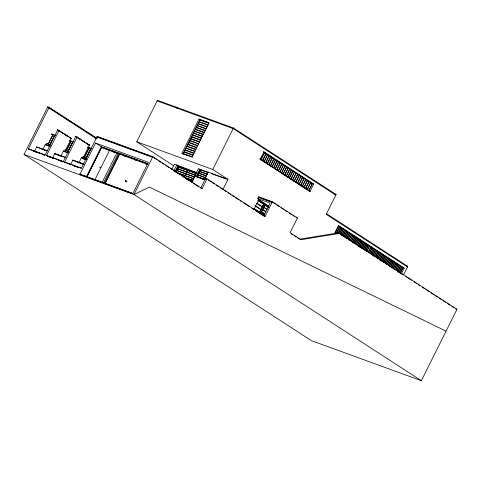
<?xml version="1.0" encoding="UTF-8"?>
<svg xmlns="http://www.w3.org/2000/svg" width="481" height="481" viewBox="0 0 481 481"><rect width="100%" height="100%" fill="white"/><g stroke="black" fill="none" stroke-linecap="round" stroke-linejoin="round"><path stroke-width="0.72" d="M339.748 233.375L301.01 239.706L299.633 239.207L338.371 232.876L339.748 233.375L456.95 309.301L421.356 380.699L311.423 340.644L24.05 154.479L47.799 106.836L49.176 107.341L97.09 138.378M49.176 107.341L28.355 148.882L45.154 155.026L57.63 130.014M34.71 151.064L36.664 146.921L47.114 150.727M50.126 146.188L45.22 144.474L50.096 146.248M42.977 149.182L45.298 144.522M48.244 143.885L52.808 134.734M48.431 143.951L52.994 134.8M49.916 144.498L54.479 135.341M57.486 129.864L71.489 138.576L59.043 130.429L57.486 129.864L60.708 132.004M75.721 136.604L63.245 161.622L46.531 155.531L59.043 130.429M52.465 158.327L54.756 153.517L65.903 157.576M68.218 152.778L63.312 151.064L68.272 152.892M61.069 155.772L63.396 151.118M71.32 138.492L64.652 151.852L63.342 151.004M66.336 150.481L70.899 141.324M66.522 150.547L71.086 141.396M68.013 151.088L72.577 141.937M75.577 136.454L89.586 145.172L77.134 137.025L75.577 136.454L77.567 137.8M63.167 161.568L46.561 155.471M77.134 137.025L64.622 162.121L81.337 168.212L97.186 136.424L152.838 156.698L202.104 188.612L206.998 178.806L265.085 216.438L272.384 201.792L297.432 218.019L290.127 232.66L301.01 239.706M70.557 164.917L72.847 160.107L83.995 164.165M78.83 163.029L81.433 157.594L86.309 159.373M82.72 158.508L89.412 145.082M84.434 157.071L88.997 147.92M84.614 157.137L89.177 147.986M86.105 157.678L90.668 148.527M90.849 148.593L86.285 157.744L82.852 156.493L82.702 156.8L86.881 158.321M79.852 174.447L95.521 143.025L148.425 162.301L132.756 193.723L79.69 174.344L79.84 174.038L132.906 193.416M86.454 176.569L101.311 146.777L117.334 152.615M86.911 176.731L101.461 147.553L117.388 153.391M87.037 176.816L101.461 147.553M94.937 179.696L109.488 150.511M101.978 182.762L117.166 152.309M103.355 183.267L118.542 152.808L147.95 163.768M104.215 183.826L119.402 153.367M105.008 183.327L119.559 154.142L147.926 164.514M105.129 183.405L119.559 154.142M173.894 165.861L136.748 141.793L157.431 100.301L233.465 128.006L336.099 194.492L326.214 214.322L407.497 266.985M125.343 181.072L126.16 181.391M125.3 181.379L125.607 180.766L127.02 181.295L126.713 181.902L125.343 181.403L125.607 180.766M126.112 181.169L125.703 181.223M79.69 174.344L132.594 193.621L132.744 193.314M152.838 156.698L133.977 194.528L24.05 154.479M171.789 169.492L174.453 164.141L196.759 172.619M181.818 153.217L191.979 156.938L209.043 122.709L198.966 119.041L181.932 153.211M173.737 171.008L176.743 164.977M208.724 122.883L199.994 119.703L182.954 153.872L188.696 155.964M183.093 153.926L183.568 152.651M174.97 171.807L177.976 165.777M175.475 171.879L178.132 166.552L196.458 173.232M175.968 172.198L178.619 166.871L196.248 173.292M184.055 177.14L184.776 175.691L176.743 172.769M191.757 181.95L198.425 168.572L202.267 170.671M199.801 169.071L196.038 176.401L204.395 179.401M196.068 176.341L196.765 176.792L200.415 169.468L208.664 172.475L208.045 172.078L204.365 179.461L196.038 176.401M136.748 141.793L212.782 169.492L233.465 128.006M222.962 189.388L227.97 179.335L212.782 169.492M310.053 191.396L260.287 159.181L263.967 151.798L313.642 183.982L310.053 191.396L260.317 159.121M253.956 209.463L258.964 199.417L257.732 198.617L258.646 196.789L272.384 201.792M259.421 212.788L263.78 204.046L264.881 204.443L260.191 213.859M259.608 212.855L263.967 204.112L257.798 200.168M260.684 213.955L261.339 212.644L264.322 214.58M289.141 178.12L292.791 170.797L291.384 170.286M313.642 183.982L312.5 183.562L308.844 190.885L310.083 191.336M336.237 233.706L334.86 232.924L338.546 225.541L404.232 268.091L401.244 274.086M335.089 232.906L338.432 226.196M336.478 233.808L339.827 227.098L340.807 227.735L338.125 233.105M338.335 233.237L341.011 227.868L341.991 228.499L339.646 233.201M339.857 233.333L342.195 228.637L343.175 229.269L340.5 234.638M340.704 234.77L343.38 229.401L344.36 230.038L341.684 235.407M341.889 235.54L344.57 230.171L345.55 230.808L342.869 236.177M343.41 235.636L345.755 230.94L346.735 231.577L344.059 236.947M344.264 237.079L346.939 231.71L347.919 232.341L345.58 237.043M345.448 237.848L348.124 232.473L349.11 233.111L346.428 238.48M346.633 238.612L349.314 233.243L350.294 233.88L347.949 238.576M348.154 238.708L350.499 234.013L351.479 234.65L348.803 240.019M349.344 239.478L351.683 234.782L352.663 235.419L349.988 240.789M350.192 240.921L352.868 235.552L353.854 236.183L351.172 241.552M351.713 241.017L354.058 236.315L355.038 236.953L352.363 242.322M352.567 242.454L355.243 237.085L356.223 237.722L353.878 242.418M353.751 243.224L356.427 237.855L357.407 238.492L354.731 243.861M355.273 243.32L357.611 238.624L358.598 239.255L356.253 243.957M356.12 244.763L358.802 239.394L359.782 240.025L357.106 245.394M357.642 244.859L359.986 240.157L360.966 240.795L358.291 246.164M358.495 246.296L361.171 240.927L362.151 241.564L359.475 246.933M359.68 247.066L362.355 241.696L363.341 242.334L360.66 247.703M361.201 247.162L363.546 242.466L364.526 243.097L361.85 248.467M362.055 248.605L364.73 243.23L365.71 243.867L363.035 249.236M363.239 249.368L365.915 243.999L366.895 244.637L364.219 250.006M364.424 250.138L367.099 244.769L368.085 245.406L365.74 250.102M365.945 250.234L368.29 245.538L369.27 246.176L366.594 251.545M366.973 251.329L369.624 246.001L367.55 245.244M368.205 252.122L370.857 246.801L369.474 246.296M368.236 252.609L370.911 247.234L371.891 247.871L369.546 252.573M369.757 252.705L372.096 248.004L373.076 248.641L370.4 254.01M370.941 253.469L373.28 248.773L374.266 249.411L371.585 254.78M371.789 254.912L374.471 249.543L375.451 250.174L373.106 254.876M372.979 255.682L375.655 250.312L376.635 250.944L373.959 256.313M374.164 256.445L376.839 251.076L377.819 251.713L375.481 256.409M375.348 257.215L378.024 251.846L379.01 252.483L376.328 257.852M376.87 257.311L379.214 252.615L380.194 253.253L377.85 257.948M377.723 258.754L380.399 253.385L381.379 254.016L379.034 258.718M379.244 258.85L381.583 254.154L382.563 254.786L379.888 260.155M380.092 260.287L382.768 254.918L383.754 255.555L381.072 260.924M381.277 261.057L383.958 255.688L384.938 256.325L382.263 261.694M382.798 261.153L385.143 256.457L386.123 257.094L383.447 262.464M383.652 262.596L386.327 257.227L387.307 257.858L384.968 262.56M385.173 262.692L387.512 257.99L388.498 258.628L386.153 263.329M386.021 264.129L388.702 258.76L389.682 259.397L387.337 264.093M387.542 264.225L389.887 259.53L390.867 260.167L388.191 265.536M388.732 264.995L391.071 260.299L392.051 260.93L389.376 266.306M389.58 266.438L392.262 261.069L393.242 261.7L390.897 266.402M390.77 267.202L393.446 261.832L394.426 262.47L391.75 267.839M391.955 267.971L394.63 262.602L395.61 263.239L393.272 267.935M393.139 268.741L395.815 263.372L396.795 264.009L394.119 269.378M394.66 268.837L397.005 264.141L397.985 264.772L395.641 269.474M395.514 270.28L398.19 264.911L399.17 265.542L396.825 270.244M397.029 270.376L399.374 265.674L400.354 266.312L397.679 271.681M397.883 271.813L400.559 266.444L401.539 267.081L398.863 272.45M399.068 272.583L401.749 267.214L402.729 267.851L400.048 273.22M400.432 273.004L403.084 267.676L404.232 268.091M403.613 274.771L407.804 266.372L326.515 213.714M176.485 107.828L178.589 108.592M157.131 100.914L233.165 128.613L335.798 195.106M209.001 123.346L200.072 120.094L199.284 121.669L208.219 124.922M208.063 125.228L199.134 121.976L198.346 123.551L207.281 126.804M207.125 127.11L198.196 123.857L197.408 125.433L206.343 128.686M206.187 128.992L197.258 125.739L196.47 127.315L205.399 130.567M205.249 130.874L196.32 127.615L195.533 129.197L204.461 132.449M204.311 132.756L195.382 129.497L194.595 131.079L203.523 134.331M203.373 134.638L194.444 131.379L193.657 132.954L202.585 136.213M202.435 136.514L193.506 133.261L192.719 134.836L201.647 138.095M289.454 169.234L291.558 169.997L287.909 177.321L282.287 173.677M201.497 138.396L192.568 135.143L191.781 136.718L200.709 139.971M200.559 140.278L191.63 137.025L190.843 138.6L199.771 141.853M199.621 142.16L190.692 138.907L189.905 140.482L198.833 143.735M198.683 144.041L189.755 140.789L188.967 142.364L197.895 145.617M333.285 193.464L336.099 194.492M197.745 145.923L188.817 142.671L188.029 144.246L196.957 147.499M196.807 147.805L187.879 144.553L187.091 146.128L196.02 149.381M195.869 149.687L186.941 146.434L186.153 148.01L195.082 151.262M194.931 151.569L186.003 148.31L185.215 149.892L194.144 153.144M193.993 153.451L185.065 150.192L184.277 151.768L193.206 155.026M193.055 155.327L184.127 152.074L183.339 153.649L192.959 157.155M47.499 107.449L48.87 107.948L96.615 138.877M208.045 172.078L227.97 179.335M211.327 173.623L226.232 179.052M208.279 172.697L200.493 169.859L199.771 171.308L207.558 174.146M207.407 174.453L199.621 171.615L198.893 173.064L206.68 175.902M206.529 176.202L198.743 173.37L198.022 174.819L205.808 177.657M179.142 166.48L196.783 172.907M100.499 137.981L138.588 151.858M140.001 152.369L149.17 155.712M150.583 156.223L152.699 156.998M96.885 137.031L152.537 157.311M181.229 167.959L185.462 169.504M186.868 170.015L190.398 171.302M192.508 172.072L196.038 173.358M196.332 173.683L187.632 170.514L186.911 171.964L195.611 175.132M261.249 198.088L271.561 201.84M258.339 197.396L272.084 202.405M206.998 178.806L205.621 178.307L200.733 188.113L202.104 188.612M205.315 178.914L206.692 179.413M257.732 198.617L270.1 203.126L263.714 215.939L265.085 216.438M196.765 176.792L204.323 179.545M201.503 178.691L202.88 179.197M296.055 217.514L297.432 218.019M101.719 147.042L118.44 153.132M119.811 153.631L147.661 163.78M184.349 177.471L192.809 180.555M184.139 177.531L192.598 180.615M108.417 150.192L109.734 150.673M113.552 152.074L115.001 152.591M124.164 155.928L125.613 156.469M134.752 159.788L136.207 160.329M145.346 163.648L146.801 164.189M186.159 178.854L192.502 181.163M188.131 179.732L192.725 181.409M187.578 179.599L192.971 181.565M71.519 138.516L69.961 137.951L71.489 138.576M88.059 144.54L89.616 145.112M88.029 144.601L89.586 145.172M55.562 135.377L51.383 133.856L51.226 134.157L54.666 135.408L50.102 144.565L46.669 143.314L46.513 143.615L50.691 145.142M73.653 141.967L69.474 140.446L69.324 140.753L72.757 142.003L68.194 151.154L64.761 149.904L64.604 150.21L68.789 151.731M91.745 148.563L87.566 147.036L87.416 147.342L91.841 148.954M261.339 212.644L260.696 212.41L264.279 214.73M405.693 265.602L407.804 266.372M81.403 157.654L86.364 159.488M46.645 145.316L48.737 146.08M83.411 158.76L85.618 159.512M83.496 158.814L85.588 159.578M36.634 146.982L47.162 150.842M54.726 153.577L65.951 157.69M72.817 160.167L84.049 164.28M41.432 149.104L46.416 150.872M57.431 154.936L61.027 156.193M76.918 162.031L83.303 164.31M28.355 148.882L45.154 155.026M81.337 168.212L64.538 162.067L65.963 162.909M33.153 151.004L40.927 153.788M42.316 154.299L44.408 155.056M47.757 156.325L54.143 158.604M58.207 160.137L63.197 161.905M68.753 163.925L70.839 164.688M74.212 165.963L79.203 167.737M33.231 151.058L38.107 152.832M42.286 154.359L44.378 155.116M47.841 156.379L51.323 157.648M58.291 160.185L63.167 161.965M74.296 166.017L76.383 166.781M455.543 308.79L456.95 309.301M446.067 331.126L149.405 187.103L133.977 194.528L421.356 380.699M263.45 151.786L312.5 183.562M263.335 152.116L264.255 152.711L260.906 159.427L259.987 158.832M198.966 119.041L199.994 119.703M259.794 159.109L264.797 162.35M266.666 163.558L272.913 167.61M274.789 168.825L277.29 170.442M278.541 171.248L281.036 172.871M290.374 178.914L292.22 180.116M293.452 180.91L296.53 182.906M297.763 183.706L303.307 187.295M304.533 188.095L306.998 189.688M338.636 225.926L403.084 267.676M338.371 232.876L342.153 235.323M343.416 236.141L345.935 237.776M347.198 238.588L350.348 240.632M351.605 241.45L354.13 243.079M355.387 243.897L358.543 245.941M359.8 246.759L362.325 248.388M364.213 249.615L366.732 251.25M367.995 252.062L370.514 253.697M372.408 254.924L374.927 256.553M376.821 257.78L378.709 259.006M380.603 260.233L383.123 261.862M385.01 263.089L386.904 264.316M388.792 265.542L395.099 269.625M397.619 271.254L403.288 274.928M405.814 276.563L411.483 280.237M414.009 281.872L417.159 283.916M418.416 284.728L419.679 285.546M422.198 287.181L425.348 289.219M426.611 290.037L429.13 291.672M431.024 292.899L433.543 294.528M434.806 295.346L437.325 296.981M439.219 298.202L441.738 299.837M443.001 300.655L445.52 302.29M447.408 303.511L449.933 305.146M451.821 306.373L453.715 307.593M272.871 202.495L275.379 204.124M276.635 204.936L279.142 206.559M281.024 207.78L283.531 209.403M284.788 210.215L287.295 211.844M289.177 213.059L291.69 214.688M292.941 215.5L294.198 216.312M258.646 196.789L259.878 197.583M258.844 199.729L268.879 206.229M259.626 200.547L265.897 204.611M267.153 205.423L268.41 206.235M258.297 200.18L264.881 204.443M268.873 207.034L265.29 204.714L261.64 212.031L264.628 213.967M264.971 204.762L268.554 207.083M258.069 200.691L263.606 204.281L262.404 206.698L256.86 203.108M265.043 205.213L268.121 207.209M264.033 207.251L267.111 209.241M263.877 207.551L266.955 209.548M256.71 203.415L262.253 207.004L261.045 209.421L254.888 205.429M262.866 209.59L265.945 211.58M262.097 209.494L265.795 211.887M255.351 206.133L260.894 209.722L259.692 212.139L254.148 208.55M261.7 211.929L264.778 213.919M261.321 212.085L263.708 213.636M260.834 212.632L264.418 214.953M253.998 208.856L259.542 212.446M208.123 179.924L211.243 181.944M212.494 182.756L214.364 183.97M216.24 185.185L218.115 186.4M219.985 187.614L222.487 189.231M224.362 190.446L226.232 191.66M228.108 192.869L230.609 194.492M231.854 195.298L234.355 196.915M235.606 197.727L238.726 199.753M239.977 200.559L241.228 201.371M243.723 202.988L249.344 206.632M251.846 208.249L253.715 209.463M255.591 210.678L258.093 212.295M259.337 213.107L261.838 214.724M291.173 233.724L292.382 234.512M294.192 235.684L296.007 236.856M297.216 237.644L299.032 238.816M261.387 214.508L263.372 215.759M177.88 165.975L179.13 166.781M178.132 166.552L178.619 166.871M153.944 157.804L156.439 159.421M158.309 160.636L160.804 162.247M162.055 163.059L163.925 164.274M165.795 165.482L168.915 167.502M170.166 168.314L172.036 169.522M173.906 170.737L175.781 171.951M177.651 173.16L180.147 174.777M181.391 175.589L183.886 177.2M185.762 178.415L188.257 180.032M189.502 180.838L191.997 182.455M193.248 183.267L198.857 186.899M97.186 136.424L98.401 137.205M47.799 106.836L54.106 110.925M56.632 112.554L59.782 114.598M61.045 115.416L62.302 116.234M64.827 117.863L67.977 119.907M69.24 120.725L71.759 122.36M73.653 123.581L76.172 125.216M77.435 126.034L79.954 127.669M81.848 128.896L84.367 130.525M85.63 131.343L88.149 132.978M90.043 134.205L92.562 135.834M94.456 137.061L96.35 138.287M95.521 143.025L101.311 146.777M78.072 138.071L79.942 139.286M82.443 140.903L84.957 142.586M86.183 143.326L87.434 144.138M61.225 132.293L63.101 133.502M64.971 134.716L68.098 136.796M81.433 157.594L82.828 158.502M72.847 160.107L74.242 161.009M45.25 144.408L46.182 145.015M54.756 153.517L55.688 154.118M79.84 174.038L81.235 174.94M36.664 146.921L37.945 147.835M28.385 148.821L29.341 149.447M99.838 167.16C101.058 167.779 100.547 167.22 99.838 167.16M176.948 170.767L176.226 172.216L184.932 175.391L185.654 173.942L176.948 170.767M177.826 169.017L177.104 170.466L185.804 173.635L186.526 172.186L177.826 169.017M178.698 167.262L177.976 168.711L186.682 171.879L187.404 170.43L178.698 167.262M185.005 175.775L184.283 177.224L192.989 180.399L193.711 178.95L185.005 175.775M185.882 174.026L185.161 175.475L193.861 178.643L194.583 177.194L185.882 174.026M186.754 172.27L186.033 173.719L194.739 176.888L195.46 175.439L186.754 172.27M197.871 175.12L197.144 176.569L204.936 179.407L205.658 177.958L197.871 175.12M264.46 152.85L261.117 159.56L262.494 160.456L265.843 153.74L264.46 152.85M266.047 153.872L262.698 160.588L264.081 161.478L267.424 154.768L266.047 153.872M267.628 154.9L264.285 161.61L265.662 162.506L269.011 155.796L267.628 154.9M269.216 155.928L265.867 162.638L267.25 163.534L270.599 156.824L269.216 155.928M270.803 156.956L267.454 163.666L268.837 164.562L272.18 157.846L270.803 156.956M272.384 157.984L269.041 164.694L270.418 165.59L273.767 158.874L272.384 157.984M273.972 159.007L270.623 165.723L272.005 166.612L275.348 159.902L273.972 159.007M275.559 160.035L272.21 166.745L273.593 167.641L276.936 160.931L275.559 160.035M277.14 161.063L273.797 167.773L275.174 168.669L278.523 161.959L277.14 161.063M278.727 162.091L275.379 168.801L276.761 169.697L280.104 162.981L278.727 162.091M280.309 163.113L276.966 169.829L278.343 170.719L281.692 164.009L280.309 163.113M281.896 164.141L278.553 170.857L279.93 171.747L283.279 165.037L281.896 164.141M283.483 165.169L280.134 171.879L281.517 172.775L284.86 166.065L283.483 165.169M285.065 166.198L281.722 172.907L283.099 173.803L286.448 167.093L285.065 166.198M286.652 167.226L283.303 173.936L284.686 174.831L288.035 168.116L286.652 167.226M288.239 168.248L284.89 174.964L286.273 175.854L289.616 169.144L288.239 168.248M289.821 169.276L286.478 175.992L287.854 176.882L291.203 170.172L289.821 169.276M292.845 171.236L289.496 177.946L290.915 178.866L294.264 172.156L292.845 171.236M294.468 172.288L291.125 178.998L292.544 179.918L295.887 173.208L294.468 172.288M296.092 173.34L292.749 180.05L294.168 180.97L297.517 174.26L296.092 173.34M297.721 174.393L294.372 181.103L295.791 182.022L299.14 175.312L297.721 174.393M299.344 175.445L295.995 182.161L297.42 183.075L300.763 176.365L299.344 175.445M300.968 176.497L297.625 183.213L299.044 184.133L302.387 177.417L300.968 176.497M302.597 177.549L299.248 184.265L300.667 185.185L304.016 178.469L302.597 177.549M304.22 178.601L300.872 185.317L302.29 186.237L305.639 179.521L304.22 178.601M305.844 179.66L302.501 186.369L303.92 187.289L307.263 180.579L305.844 179.66M307.467 180.712L304.124 187.422L305.543 188.342L308.892 181.632L307.467 180.712M309.097 181.764L305.748 188.474L307.167 189.394L310.516 182.684L309.097 181.764M310.72 182.816L307.371 189.526L308.796 190.446L312.139 183.736L310.72 182.816M338.636 226.329L335.293 233.044L336.273 233.676L339.616 226.966L338.636 226.329"/></g></svg>
